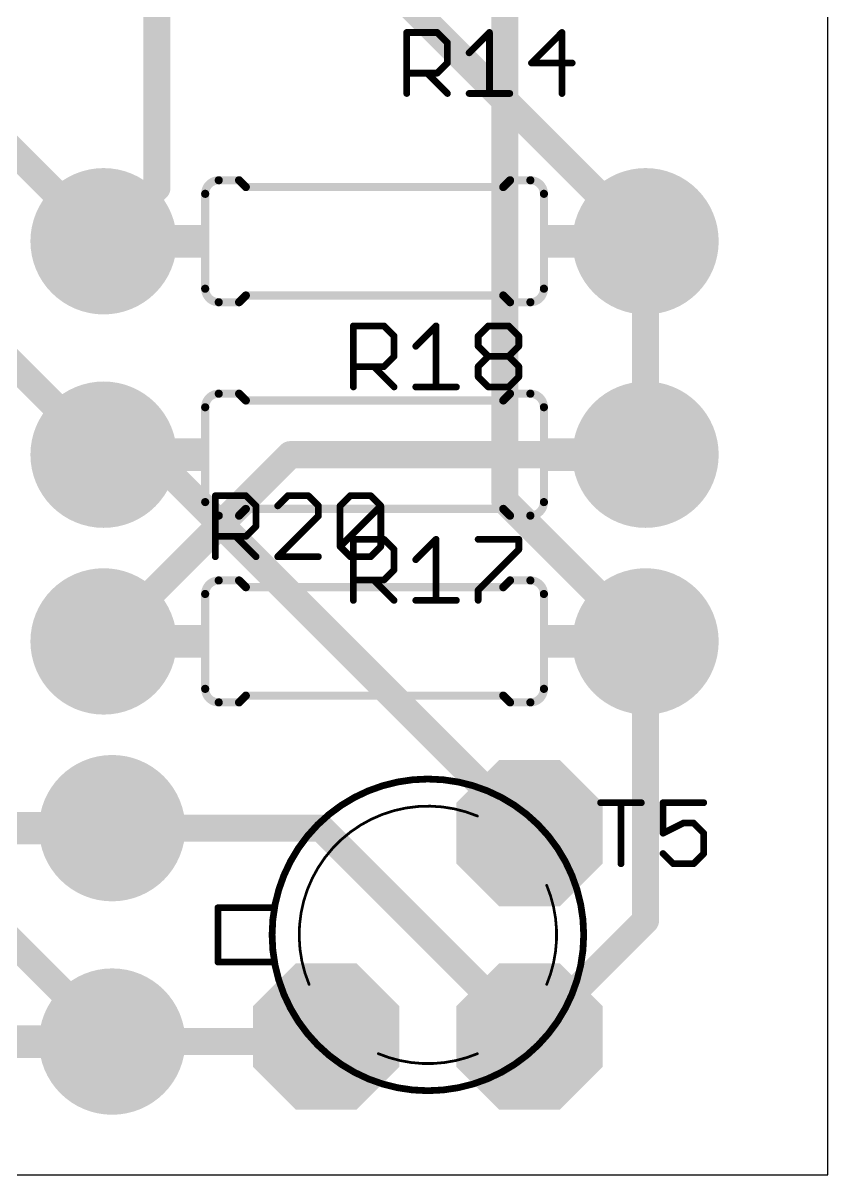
# Model space of a CAD drawing. Extents: x 0 to 70, y -10.8 to 60.8.
# Drawn here: x 54.91 to 70, y 0 to 21.59 of the extents above; entities that cross this region are included whole.
import ezdxf

# ---------------------------------------------------------------- set-up
doc = ezdxf.new("R2010")
doc.units = 0
for name, color, linetype in [('1', 22, 'CONTINUOUS'), ('16', 175, 'CONTINUOUS'), ('17', 82, 'CONTINUOUS'), ('20', 7, 'CONTINUOUS'), ('21', 253, 'CONTINUOUS'), ('25', 253, 'CONTINUOUS'), ('29', 253, 'CONTINUOUS'), ('30', 253, 'CONTINUOUS')]:
    doc.layers.add(name, color=color, linetype=linetype)

# ---------------------------------------------------------------- blocks, each defined once
blk = doc.blocks.new('RECT')
blk.add_solid([(-0.5, -0.5), (0.5, -0.5), (-0.5, 0.5), (0.5, 0.5)])
blk = doc.blocks.new('ROUNDP')
at = {"const_width": 0.5}
blk.add_lwpolyline([(0, -0.25, 1), (0, 0.25, 1), (0, -0.25)], format="xyb", dxfattribs=at)
blk = doc.blocks.new('OCTAGONP')
at = {"const_width": 0.5}
blk.add_lwpolyline([(-0.25, -0.1036), (-0.25, 0.1036), (-0.1036, 0.25), (0.1036, 0.25), (0.25, 0.1036), (0.25, -0.1036), (0.1036, -0.25), (-0.1036, -0.25), (-0.25, -0.1036), (-0.25, 0.1036)], dxfattribs=at)

msp = doc.modelspace()

# ---------------------------------------------------------------- linework, layer by layer
at = {"layer": '1', "const_width": 0.508}
for points in [[(61.341, 22.739), (66.58, 17.5)], [(66.58, 17.5), (66.58, 13.5)], [(59.92, 13.5), (56.42, 10)], [(66.58, 13.5), (59.92, 13.5)]]:
    msp.add_lwpolyline(points, dxfattribs=at)
at = {"layer": '1', "const_width": 0.254}
for points in [[(66.707, 17.5, 1), (66.453, 17.5)], [(66.4902, 17.4102, 1), (66.6698, 17.5898)], [(59.92, 13.627, 1), (59.92, 13.373)], [(60.0098, 13.4102, 1), (59.8302, 13.5898)], [(66.453, 13.5, 1), (66.707, 13.5)], [(66.58, 13.373, 1), (66.58, 13.627)], [(56.3302, 10.0898, 1), (56.5098, 9.9102)]]:
    msp.add_lwpolyline(points, format="xyb", dxfattribs=at)
at = {"layer": '16', "const_width": 0.508}
for points in [[(63.9412, 12.6388), (63.9412, 23.6612)], [(57.42, 18.5), (57.42, 23)], [(54.515, 19.405), (56.42, 17.5)], [(56.42, 17.5), (57.42, 18.5)], [(54.5178, 15.4022), (56.42, 13.5)], [(56.42, 13.5), (57.31, 13.5)], [(57.31, 13.5), (64.405, 6.405)], [(66.58, 10), (63.9412, 12.6388)], [(66.58, 4.77), (66.58, 10)], [(56.58, 6.5), (60.5, 6.5)], [(60.5, 6.5), (64.405, 2.595)], [(56.58, 2.5), (53.04, 6.04)], [(64.405, 2.595), (66.58, 4.77)], [(60.5, 2.5), (60.595, 2.595)], [(56.58, 2.5), (60.5, 2.5)]]:
    msp.add_lwpolyline(points, dxfattribs=at)
at = {"layer": '16', "const_width": 0.254}
for points in [[(57.293, 18.5, 1), (57.547, 18.5)], [(57.5098, 18.4102, 1), (57.3302, 18.5898)], [(56.3302, 17.5898, 1), (56.5098, 17.4102)], [(56.3302, 17.4102, 1), (56.5098, 17.5898)], [(56.42, 13.627, 1), (56.42, 13.373)], [(56.3302, 13.4102, 1), (56.5098, 13.5898)], [(57.3998, 13.5898, 1), (57.2202, 13.4102)], [(57.31, 13.373, 1), (57.31, 13.627)], [(64.031, 12.7286, 1), (63.8514, 12.549)], [(63.8142, 12.6388, 1), (64.0682, 12.6388)], [(66.707, 10, 1), (66.453, 10)], [(66.4902, 9.9102, 1), (66.6698, 10.0898)], [(56.58, 6.627, 1), (56.58, 6.373)], [(60.5898, 6.5898, 1), (60.4102, 6.4102)], [(60.5, 6.373, 1), (60.5, 6.627)], [(64.3152, 6.3152, 1), (64.4948, 6.4948)], [(66.6698, 4.6802, 1), (66.4902, 4.8598)], [(66.453, 4.77, 1), (66.707, 4.77)], [(60.6848, 2.5052, 1), (60.5052, 2.6848)], [(64.3152, 2.6848, 1), (64.4948, 2.5052)], [(64.3152, 2.5052, 1), (64.4948, 2.6848)], [(56.58, 2.627, 1), (56.58, 2.373)], [(56.4902, 2.4102, 1), (56.6698, 2.5898)], [(60.4102, 2.5898, 1), (60.5898, 2.4102)], [(60.5, 2.373, 1), (60.5, 2.627)]]:
    msp.add_lwpolyline(points, format="xyb", dxfattribs=at)
at = {"layer": '20'}
for p, q in [((70, 0), (70, 50)), ((0, 0), (70, 0))]:
    msp.add_line(p, q, dxfattribs=at)
at = {"layer": '21'}
for points, const_width in [([(58.579, 18.643, 0.4142), (58.325, 18.389)], 0.1524), ([(58.579, 18.6811, 1), (58.579, 18.6049)], 0.0762), ([(58.579, 18.6049, 1), (58.579, 18.6811)], 0.0762), ([(58.9869, 18.6699, 1), (58.9331, 18.6161)], 0.0762), ([(58.96, 18.6049, 1), (58.96, 18.6811)], 0.0762), ([(59.087, 18.5541, 1), (59.087, 18.4779)], 0.0762), ([(59.0601, 18.4891, 1), (59.1139, 18.5429)], 0.0762), ([(63.8861, 18.5429, 1), (63.9399, 18.4891)], 0.0762), ([(63.913, 18.4779, 1), (63.913, 18.5541)], 0.0762), ([(64.04, 18.6811, 1), (64.04, 18.6049)], 0.0762), ([(64.0669, 18.6161, 1), (64.0131, 18.6699)], 0.0762), ([(64.675, 18.389, 0.4142), (64.421, 18.643)], 0.1524), ([(64.421, 18.6811, 1), (64.421, 18.6049)], 0.0762), ([(64.421, 18.6049, 1), (64.421, 18.6811)], 0.0762), ([(58.3631, 18.389, 1), (58.2869, 18.389)], 0.0762), ([(58.2869, 18.389, 1), (58.3631, 18.389)], 0.0762), ([(64.7131, 18.389, 1), (64.6369, 18.389)], 0.0762), ([(64.6369, 18.389, 1), (64.7131, 18.389)], 0.0762), ([(58.325, 16.611, 0.4142), (58.579, 16.357)], 0.1524), ([(58.3631, 16.611, 1), (58.2869, 16.611)], 0.0762), ([(58.2869, 16.611, 1), (58.3631, 16.611)], 0.0762), ([(64.421, 16.357, 0.4142), (64.675, 16.611)], 0.1524), ([(64.7131, 16.611, 1), (64.6369, 16.611)], 0.0762), ([(64.6369, 16.611, 1), (64.7131, 16.611)], 0.0762), ([(58.579, 16.3951, 1), (58.579, 16.3189)], 0.0762), ([(58.579, 16.3189, 1), (58.579, 16.3951)], 0.0762), ([(58.9331, 16.3839, 1), (58.9869, 16.3301)], 0.0762), ([(58.96, 16.3189, 1), (58.96, 16.3951)], 0.0762), ([(59.087, 16.5221, 1), (59.087, 16.4459)], 0.0762), ([(59.1139, 16.4571, 1), (59.0601, 16.5109)], 0.0762), ([(63.9399, 16.5109, 1), (63.8861, 16.4571)], 0.0762), ([(63.913, 16.4459, 1), (63.913, 16.5221)], 0.0762), ([(64.04, 16.3951, 1), (64.04, 16.3189)], 0.0762), ([(64.0131, 16.3301, 1), (64.0669, 16.3839)], 0.0762), ([(64.421, 16.3951, 1), (64.421, 16.3189)], 0.0762), ([(64.421, 16.3189, 1), (64.421, 16.3951)], 0.0762), ([(58.579, 14.643, 0.4142), (58.325, 14.389)], 0.1524), ([(58.579, 14.6811, 1), (58.579, 14.6049)], 0.0762), ([(58.579, 14.6049, 1), (58.579, 14.6811)], 0.0762), ([(58.9869, 14.6699, 1), (58.9331, 14.6161)], 0.0762), ([(58.96, 14.6049, 1), (58.96, 14.6811)], 0.0762), ([(64.04, 14.6811, 1), (64.04, 14.6049)], 0.0762), ([(64.0669, 14.6161, 1), (64.0131, 14.6699)], 0.0762), ([(64.675, 14.389, 0.4142), (64.421, 14.643)], 0.1524), ([(64.421, 14.6811, 1), (64.421, 14.6049)], 0.0762), ([(64.421, 14.6049, 1), (64.421, 14.6811)], 0.0762), ([(59.087, 14.5541, 1), (59.087, 14.4779)], 0.0762), ([(59.0601, 14.4891, 1), (59.1139, 14.5429)], 0.0762), ([(63.8861, 14.5429, 1), (63.9399, 14.4891)], 0.0762), ([(63.913, 14.4779, 1), (63.913, 14.5541)], 0.0762), ([(58.3631, 14.389, 1), (58.2869, 14.389)], 0.0762), ([(58.2869, 14.389, 1), (58.3631, 14.389)], 0.0762), ([(64.7131, 14.389, 1), (64.6369, 14.389)], 0.0762), ([(64.6369, 14.389, 1), (64.7131, 14.389)], 0.0762), ([(58.325, 12.611, 0.4142), (58.579, 12.357)], 0.1524), ([(58.3631, 12.611, 1), (58.2869, 12.611)], 0.0762), ([(58.2869, 12.611, 1), (58.3631, 12.611)], 0.0762), ([(59.087, 12.5221, 1), (59.087, 12.4459)], 0.0762), ([(59.1139, 12.4571, 1), (59.0601, 12.5109)], 0.0762), ([(63.9399, 12.5109, 1), (63.8861, 12.4571)], 0.0762), ([(63.913, 12.4459, 1), (63.913, 12.5221)], 0.0762), ([(64.421, 12.357, 0.4142), (64.675, 12.611)], 0.1524), ([(64.7131, 12.611, 1), (64.6369, 12.611)], 0.0762), ([(64.6369, 12.611, 1), (64.7131, 12.611)], 0.0762), ([(58.579, 12.3951, 1), (58.579, 12.3189)], 0.0762), ([(58.579, 12.3189, 1), (58.579, 12.3951)], 0.0762), ([(58.9331, 12.3839, 1), (58.9869, 12.3301)], 0.0762), ([(58.96, 12.3189, 1), (58.96, 12.3951)], 0.0762), ([(64.04, 12.3951, 1), (64.04, 12.3189)], 0.0762), ([(64.0131, 12.3301, 1), (64.0669, 12.3839)], 0.0762), ([(64.421, 12.3951, 1), (64.421, 12.3189)], 0.0762), ([(64.421, 12.3189, 1), (64.421, 12.3951)], 0.0762), ([(58.579, 11.143, 0.4142), (58.325, 10.889)], 0.1524), ([(58.579, 11.1811, 1), (58.579, 11.1049)], 0.0762), ([(58.579, 11.1049, 1), (58.579, 11.1811)], 0.0762), ([(58.9869, 11.1699, 1), (58.9331, 11.1161)], 0.0762), ([(58.96, 11.1049, 1), (58.96, 11.1811)], 0.0762), ([(59.087, 11.0541, 1), (59.087, 10.9779)], 0.0762), ([(59.0601, 10.9891, 1), (59.1139, 11.0429)], 0.0762), ([(63.8861, 11.0429, 1), (63.9399, 10.9891)], 0.0762), ([(63.913, 10.9779, 1), (63.913, 11.0541)], 0.0762), ([(64.04, 11.1811, 1), (64.04, 11.1049)], 0.0762), ([(64.0669, 11.1161, 1), (64.0131, 11.1699)], 0.0762), ([(64.675, 10.889, 0.4142), (64.421, 11.143)], 0.1524), ([(64.421, 11.1811, 1), (64.421, 11.1049)], 0.0762), ([(64.421, 11.1049, 1), (64.421, 11.1811)], 0.0762), ([(58.3631, 10.889, 1), (58.2869, 10.889)], 0.0762), ([(58.2869, 10.889, 1), (58.3631, 10.889)], 0.0762), ([(64.7131, 10.889, 1), (64.6369, 10.889)], 0.0762), ([(64.6369, 10.889, 1), (64.7131, 10.889)], 0.0762), ([(58.325, 9.111, 0.4142), (58.579, 8.857)], 0.1524), ([(58.3631, 9.111, 1), (58.2869, 9.111)], 0.0762), ([(58.2869, 9.111, 1), (58.3631, 9.111)], 0.0762), ([(64.421, 8.857, 0.4142), (64.675, 9.111)], 0.1524), ([(64.7131, 9.111, 1), (64.6369, 9.111)], 0.0762), ([(64.6369, 9.111, 1), (64.7131, 9.111)], 0.0762), ([(58.579, 8.8951, 1), (58.579, 8.8189)], 0.0762), ([(58.579, 8.8189, 1), (58.579, 8.8951)], 0.0762), ([(58.9331, 8.8839, 1), (58.9869, 8.8301)], 0.0762), ([(58.96, 8.8189, 1), (58.96, 8.8951)], 0.0762), ([(59.087, 9.0221, 1), (59.087, 8.9459)], 0.0762), ([(59.1139, 8.9571, 1), (59.0601, 9.0109)], 0.0762), ([(63.9399, 9.0109, 1), (63.8861, 8.9571)], 0.0762), ([(63.913, 8.9459, 1), (63.913, 9.0221)], 0.0762), ([(64.04, 8.8951, 1), (64.04, 8.8189)], 0.0762), ([(64.0131, 8.8301, 1), (64.0669, 8.8839)], 0.0762), ([(64.421, 8.8951, 1), (64.421, 8.8189)], 0.0762), ([(64.421, 8.8189, 1), (64.421, 8.8951)], 0.0762), ([(62.5, 1.579, 1), (62.5, 7.421, 1), (62.5, 1.579)], 0.127), ([(63.429, 6.7271, 0.67), (60.273, 3.5711)], 0.0508), ([(63.4241, 6.7154, 1), (63.4339, 6.7388)], 0.0254), ([(64.727, 3.5711, 0.2002), (64.727, 5.4289)], 0.0508), ([(64.7387, 5.4338, 1), (64.7153, 5.424)], 0.0254), ([(58.5948, 5.008, 1), (58.5312, 5.008)], 0.0635), ([(58.563, 5.0397, 1), (58.563, 4.9763)], 0.0635), ([(59.6235, 4.9763, 1), (59.6235, 5.0397)], 0.0635), ([(58.5312, 3.992, 1), (58.5948, 3.992)], 0.0635), ([(58.563, 4.0237, 1), (58.563, 3.9602)], 0.0635), ([(59.6235, 3.9602, 1), (59.6235, 4.0237)], 0.0635), ([(60.2613, 3.5662, 1), (60.2847, 3.576)], 0.0254), ([(64.7153, 3.576, 1), (64.7387, 3.5662)], 0.0254), ([(61.5711, 2.273, 0.2002), (63.4289, 2.273)], 0.0508), ([(61.576, 2.2847, 1), (61.5662, 2.2613)], 0.0254), ([(63.4338, 2.2613, 1), (63.424, 2.2847)], 0.0254)]:
    msp.add_lwpolyline(points, format="xyb", dxfattribs=dict(at, const_width=const_width))
for points, const_width in [([(58.579, 18.643), (58.96, 18.643)], 0.1524), ([(59.087, 18.516), (58.96, 18.643)], 0.1524), ([(59.087, 18.516), (63.913, 18.516)], 0.1524), ([(63.913, 18.516), (64.04, 18.643)], 0.1524), ([(64.421, 18.643), (64.04, 18.643)], 0.1524), ([(58.325, 18.389), (58.325, 16.611)], 0.1524), ([(64.675, 18.389), (64.675, 16.611)], 0.1524), ([(58.579, 16.357), (58.96, 16.357)], 0.1524), ([(59.087, 16.484), (58.96, 16.357)], 0.1524), ([(59.087, 16.484), (63.913, 16.484)], 0.1524), ([(63.913, 16.484), (64.04, 16.357)], 0.1524), ([(64.421, 16.357), (64.04, 16.357)], 0.1524), ([(58.579, 14.643), (58.96, 14.643)], 0.1524), ([(59.087, 14.516), (58.96, 14.643)], 0.1524), ([(63.913, 14.516), (64.04, 14.643)], 0.1524), ([(64.421, 14.643), (64.04, 14.643)], 0.1524), ([(59.087, 14.516), (63.913, 14.516)], 0.1524), ([(58.325, 14.389), (58.325, 12.611)], 0.1524), ([(64.675, 14.389), (64.675, 12.611)], 0.1524), ([(59.087, 12.484), (58.96, 12.357)], 0.1524), ([(59.087, 12.484), (63.913, 12.484)], 0.1524), ([(63.913, 12.484), (64.04, 12.357)], 0.1524), ([(58.579, 12.357), (58.96, 12.357)], 0.1524), ([(64.421, 12.357), (64.04, 12.357)], 0.1524), ([(58.579, 11.143), (58.96, 11.143)], 0.1524), ([(59.087, 11.016), (58.96, 11.143)], 0.1524), ([(63.913, 11.016), (59.087, 11.016)], 0.1524), ([(63.913, 11.016), (64.04, 11.143)], 0.1524), ([(64.421, 11.143), (64.04, 11.143)], 0.1524), ([(58.325, 9.111), (58.325, 10.889)], 0.1524), ([(64.675, 9.111), (64.675, 10.889)], 0.1524), ([(58.579, 8.857), (58.96, 8.857)], 0.1524), ([(59.087, 8.984), (58.96, 8.857)], 0.1524), ([(63.913, 8.984), (59.087, 8.984)], 0.1524), ([(63.913, 8.984), (64.04, 8.857)], 0.1524), ([(64.421, 8.857), (64.04, 8.857)], 0.1524), ([(58.563, 3.992), (58.563, 5.008)], 0.127), ([(58.563, 5.008), (59.6235, 5.008)], 0.127), ([(58.563, 3.992), (59.6235, 3.992)], 0.127)]:
    msp.add_lwpolyline(points, dxfattribs=dict(at, const_width=const_width))
at = {"layer": '25', "const_width": 0.0635}
for points in [[(62.1352, 21.4134, 1), (62.0716, 21.4134)], [(62.1034, 21.4451, 1), (62.1034, 21.3817)], [(62.6977, 21.4359, 1), (62.6529, 21.3909)], [(62.6753, 21.3817, 1), (62.6753, 21.4451)], [(63.6858, 21.4134, 1), (63.6223, 21.4134)], [(63.6765, 21.3909, 1), (63.6315, 21.4359)], [(65.0457, 21.4134, 1), (64.9822, 21.4134)], [(65.0364, 21.391, 1), (64.9914, 21.4358)], [(62.8978, 21.2228, 1), (62.8342, 21.2228)], [(62.8436, 21.2003, 1), (62.8884, 21.2453)], [(63.2502, 21.0546, 1), (63.2952, 21.0096)], [(62.8342, 20.8414, 1), (62.8978, 20.8414)], [(62.8884, 20.8189, 1), (62.8436, 20.8639)], [(64.442, 20.8731, 1), (64.442, 20.8097)], [(64.4195, 20.8638, 1), (64.4645, 20.819)], [(65.2046, 20.8097, 1), (65.2046, 20.8731)], [(62.1034, 20.6825, 1), (62.1034, 20.6191)], [(62.5072, 20.6733, 1), (62.4622, 20.6283)], [(62.6529, 20.6733, 1), (62.6977, 20.6283)], [(62.6753, 20.6191, 1), (62.6753, 20.6825)], [(62.0716, 20.2695, 1), (62.1352, 20.2695)], [(62.8435, 20.247, 1), (62.8885, 20.292)], [(63.2727, 20.3012, 1), (63.2727, 20.2378)], [(63.6223, 20.2695, 1), (63.6858, 20.2695)], [(64.0353, 20.2378, 1), (64.0353, 20.3012)], [(64.9822, 20.2695, 1), (65.0457, 20.2695)], [(61.1352, 15.9134, 1), (61.0716, 15.9134)], [(61.1034, 15.9452, 1), (61.1034, 15.8817)], [(61.6977, 15.9359, 1), (61.6529, 15.8909)], [(61.6753, 15.8817, 1), (61.6753, 15.9452)], [(62.6858, 15.9134, 1), (62.6223, 15.9134)], [(62.6765, 15.8909, 1), (62.6315, 15.9359)], [(63.6326, 15.9452, 1), (63.6326, 15.8817)], [(63.6551, 15.8909, 1), (63.6101, 15.9359)], [(64.0363, 15.9359, 1), (63.9915, 15.8909)], [(64.0139, 15.8817, 1), (64.0139, 15.9452)], [(61.8978, 15.7228, 1), (61.8342, 15.7228)], [(61.8436, 15.7003, 1), (61.8884, 15.7453)], [(63.4195, 15.7453, 1), (63.4645, 15.7003)], [(63.4738, 15.7228, 1), (63.4102, 15.7228)], [(64.2364, 15.7228, 1), (64.1728, 15.7228)], [(64.1822, 15.7003, 1), (64.227, 15.7453)], [(62.2502, 15.5546, 1), (62.2952, 15.5096)], [(63.4645, 15.5545, 1), (63.4195, 15.5097)], [(63.4102, 15.5321, 1), (63.4738, 15.5321)], [(64.1728, 15.5321, 1), (64.2364, 15.5321)], [(64.2271, 15.5096, 1), (64.1821, 15.5546)], [(61.8342, 15.3414, 1), (61.8978, 15.3414)], [(61.8884, 15.3189, 1), (61.8436, 15.3639)], [(63.6326, 15.3732, 1), (63.6326, 15.3096)], [(63.6551, 15.3189, 1), (63.6101, 15.3639)], [(63.6101, 15.319, 1), (63.6551, 15.3638)], [(63.9914, 15.3639, 1), (64.0364, 15.3189)], [(64.0363, 15.3639, 1), (63.9915, 15.3189)], [(64.0139, 15.3096, 1), (64.0139, 15.3732)], [(61.1034, 15.1826, 1), (61.1034, 15.119)], [(61.5072, 15.1733, 1), (61.4622, 15.1283)], [(61.6529, 15.1733, 1), (61.6977, 15.1283)], [(61.6753, 15.119, 1), (61.6753, 15.1826)], [(63.4195, 15.1733, 1), (63.4645, 15.1283)], [(63.4738, 15.1508, 1), (63.4102, 15.1508)], [(64.2364, 15.1508, 1), (64.1728, 15.1508)], [(64.1822, 15.1283, 1), (64.227, 15.1733)], [(63.4645, 14.9826, 1), (63.4195, 14.9376)], [(63.4102, 14.9601, 1), (63.4738, 14.9601)], [(64.1728, 14.9601, 1), (64.2364, 14.9601)], [(64.227, 14.9376, 1), (64.1822, 14.9826)], [(61.0716, 14.7695, 1), (61.1352, 14.7695)], [(61.8435, 14.747, 1), (61.8885, 14.792)], [(62.2727, 14.8013, 1), (62.2727, 14.7378)], [(62.6223, 14.7695, 1), (62.6858, 14.7695)], [(63.0353, 14.7378, 1), (63.0353, 14.8013)], [(63.6326, 14.8013, 1), (63.6326, 14.7378)], [(63.6101, 14.747, 1), (63.6551, 14.792)], [(63.9915, 14.792, 1), (64.0363, 14.747)], [(64.0139, 14.7378, 1), (64.0139, 14.8013)], [(58.5473, 12.7314, 1), (58.4838, 12.7314)], [(58.5155, 12.7632, 1), (58.5155, 12.6997)], [(59.1098, 12.7539, 1), (59.065, 12.7089)], [(59.0874, 12.6997, 1), (59.0874, 12.7632)], [(59.8754, 12.7632, 1), (59.8754, 12.6997)], [(59.8979, 12.7089, 1), (59.8529, 12.7539)], [(60.2791, 12.7539, 1), (60.2343, 12.7089)], [(60.2567, 12.6997, 1), (60.2567, 12.7632)], [(61.0447, 12.7632, 1), (61.0447, 12.6997)], [(61.0672, 12.7089, 1), (61.0222, 12.7539)], [(61.4484, 12.7539, 1), (61.4036, 12.7089)], [(61.426, 12.6997, 1), (61.426, 12.7632)], [(59.3099, 12.5408, 1), (59.2463, 12.5408)], [(59.2557, 12.5183, 1), (59.3005, 12.5633)], [(59.6623, 12.5633, 1), (59.7073, 12.5183)], [(60.4792, 12.5408, 1), (60.4156, 12.5408)], [(60.425, 12.5183, 1), (60.4698, 12.5633)], [(60.8316, 12.5633, 1), (60.8766, 12.5183)], [(60.8859, 12.5408, 1), (60.8224, 12.5408)], [(61.6485, 12.5408, 1), (61.5849, 12.5408)], [(61.6392, 12.5184, 1), (61.5942, 12.5632)], [(61.5943, 12.5183, 1), (61.6391, 12.5633)], [(60.4156, 12.3501, 1), (60.4792, 12.3501)], [(60.4699, 12.3276, 1), (60.4249, 12.3726)], [(59.2463, 12.1594, 1), (59.3099, 12.1594)], [(59.3005, 12.1369, 1), (59.2557, 12.1819)], [(58.5155, 12.0006, 1), (58.5155, 11.937)], [(58.9193, 11.9913, 1), (58.8743, 11.9463)], [(59.065, 11.9913, 1), (59.1098, 11.9463)], [(59.0874, 11.937, 1), (59.0874, 12.0006)], [(61.1352, 11.9134, 1), (61.0716, 11.9134)], [(61.1034, 11.9452, 1), (61.1034, 11.8817)], [(61.6977, 11.9359, 1), (61.6529, 11.8909)], [(61.6753, 11.8817, 1), (61.6753, 11.9452)], [(62.6858, 11.9134, 1), (62.6223, 11.9134)], [(62.6765, 11.8909, 1), (62.6315, 11.9359)], [(63.442, 11.9452, 1), (63.442, 11.8817)], [(64.2364, 11.9134, 1), (64.1728, 11.9134)], [(64.2046, 11.8817, 1), (64.2046, 11.9452)], [(60.8766, 11.8006, 1), (60.8316, 11.7556)], [(60.8316, 11.8005, 1), (60.8766, 11.7557)], [(60.8224, 11.7781, 1), (60.8859, 11.7781)], [(61.5849, 11.7781, 1), (61.6485, 11.7781)], [(61.6391, 11.7556, 1), (61.5943, 11.8006)], [(61.8978, 11.7228, 1), (61.8342, 11.7228)], [(61.8436, 11.7003, 1), (61.8884, 11.7453)], [(64.1728, 11.7228, 1), (64.2364, 11.7228)], [(64.2271, 11.7004, 1), (64.1821, 11.7452)], [(58.4838, 11.5875, 1), (58.5473, 11.5875)], [(59.2556, 11.565, 1), (59.3006, 11.61)], [(59.6623, 11.61, 1), (59.7073, 11.565)], [(59.6848, 11.6193, 1), (59.6848, 11.5557)], [(60.4474, 11.5557, 1), (60.4474, 11.6193)], [(61.0447, 11.6193, 1), (61.0447, 11.5557)], [(61.0222, 11.565, 1), (61.0672, 11.61)], [(61.4036, 11.61, 1), (61.4484, 11.565)], [(61.426, 11.5557, 1), (61.426, 11.6193)], [(62.2502, 11.5546, 1), (62.2952, 11.5096)], [(61.8342, 11.3414, 1), (61.8978, 11.3414)], [(61.8884, 11.3189, 1), (61.8436, 11.3639)], [(61.1034, 11.1826, 1), (61.1034, 11.119)], [(61.5072, 11.1733, 1), (61.4622, 11.1283)], [(61.6529, 11.1733, 1), (61.6977, 11.1283)], [(61.6753, 11.119, 1), (61.6753, 11.1826)], [(63.4738, 10.9601, 1), (63.4102, 10.9601)], [(63.4195, 10.9825, 1), (63.4645, 10.9377)], [(61.0716, 10.7695, 1), (61.1352, 10.7695)], [(61.8435, 10.747, 1), (61.8885, 10.792)], [(62.2727, 10.8013, 1), (62.2727, 10.7378)], [(62.6223, 10.7695, 1), (62.6858, 10.7695)], [(63.0353, 10.7378, 1), (63.0353, 10.8013)], [(63.4102, 10.7695, 1), (63.4738, 10.7695)], [(65.7385, 7.0091, 1), (65.7385, 6.9457)], [(66.1516, 6.9774, 1), (66.088, 6.9774)], [(66.5011, 6.9457, 1), (66.5011, 7.0091)], [(66.9396, 6.9774, 1), (66.8761, 6.9774)], [(66.9078, 7.0091, 1), (66.9078, 6.9457)], [(67.6704, 6.9457, 1), (67.6704, 7.0091)], [(67.2891, 6.6279, 1), (67.2891, 6.5644)], [(67.3033, 6.5677, 1), (67.2749, 6.6245)], [(67.5022, 6.6186, 1), (67.4572, 6.5736)], [(67.4797, 6.5644, 1), (67.4797, 6.6279)], [(66.8936, 6.4338, 1), (66.922, 6.377)], [(66.8761, 6.4054, 1), (66.9396, 6.4054)], [(67.7022, 6.4054, 1), (67.6386, 6.4054)], [(67.6479, 6.3829, 1), (67.6929, 6.4279)], [(66.9303, 6.0466, 1), (66.8853, 6.0016)], [(67.6386, 6.0241, 1), (67.7022, 6.0241)], [(67.6928, 6.0016, 1), (67.648, 6.0466)], [(66.088, 5.8335, 1), (66.1516, 5.8335)], [(67.0984, 5.8652, 1), (67.0984, 5.8018)], [(67.0759, 5.811, 1), (67.1209, 5.856)], [(67.4573, 5.856, 1), (67.5021, 5.811)], [(67.4797, 5.8018, 1), (67.4797, 5.8652)]]:
    msp.add_lwpolyline(points, format="xyb", dxfattribs=at)
at = {"layer": '25', "const_width": 0.127}
for points in [[(62.1034, 20.2695), (62.1034, 21.4134)], [(62.1034, 21.4134), (62.6753, 21.4134)], [(62.6753, 21.4134), (62.866, 21.2228)], [(63.2727, 21.0321), (63.654, 21.4134)], [(63.654, 21.4134), (63.654, 20.2695)], [(65.0139, 21.4134), (64.442, 20.8414)], [(65.0139, 20.2695), (65.0139, 21.4134)], [(62.866, 21.2228), (62.866, 20.8414)], [(62.866, 20.8414), (62.6753, 20.6508)], [(64.442, 20.8414), (65.2046, 20.8414)], [(62.6753, 20.6508), (62.1034, 20.6508)], [(62.4847, 20.6508), (62.866, 20.2695)], [(63.2727, 20.2695), (64.0353, 20.2695)], [(61.1034, 14.7695), (61.1034, 15.9134)], [(61.1034, 15.9134), (61.6753, 15.9134)], [(61.6753, 15.9134), (61.866, 15.7228)], [(62.2727, 15.5321), (62.654, 15.9134)], [(62.654, 15.9134), (62.654, 14.7695)], [(63.442, 15.7228), (63.6326, 15.9134)], [(63.6326, 15.9134), (64.0139, 15.9134)], [(64.0139, 15.9134), (64.2046, 15.7228)], [(61.866, 15.7228), (61.866, 15.3414)], [(63.442, 15.5321), (63.442, 15.7228)], [(64.2046, 15.7228), (64.2046, 15.5321)], [(63.6326, 15.3414), (63.442, 15.5321)], [(64.2046, 15.5321), (64.0139, 15.3414)], [(61.866, 15.3414), (61.6753, 15.1508)], [(63.442, 15.1508), (63.6326, 15.3414)], [(63.6326, 15.3414), (64.0139, 15.3414)], [(64.0139, 15.3414), (64.2046, 15.1508)], [(61.6753, 15.1508), (61.1034, 15.1508)], [(61.4847, 15.1508), (61.866, 14.7695)], [(63.442, 14.9601), (63.442, 15.1508)], [(64.2046, 15.1508), (64.2046, 14.9601)], [(63.6326, 14.7695), (63.442, 14.9601)], [(64.2046, 14.9601), (64.0139, 14.7695)], [(62.2727, 14.7695), (63.0353, 14.7695)], [(64.0139, 14.7695), (63.6326, 14.7695)], [(58.5155, 11.5875), (58.5155, 12.7314)], [(58.5155, 12.7314), (59.0874, 12.7314)], [(59.0874, 12.7314), (59.2781, 12.5408)], [(59.8754, 12.7314), (59.6848, 12.5408)], [(60.2567, 12.7314), (59.8754, 12.7314)], [(60.4474, 12.5408), (60.2567, 12.7314)], [(60.8541, 12.5408), (61.0447, 12.7314)], [(61.0447, 12.7314), (61.426, 12.7314)], [(61.426, 12.7314), (61.6167, 12.5408)], [(59.2781, 12.5408), (59.2781, 12.1594)], [(60.4474, 12.3501), (60.4474, 12.5408)], [(60.8541, 11.7781), (60.8541, 12.5408)], [(60.8541, 11.7781), (61.6167, 12.5408)], [(61.6167, 12.5408), (61.6167, 11.7781)], [(59.6848, 11.5875), (60.4474, 12.3501)], [(59.2781, 12.1594), (59.0874, 11.9688)], [(59.0874, 11.9688), (58.5155, 11.9688)], [(58.8968, 11.9688), (59.2781, 11.5875)], [(61.1034, 10.7695), (61.1034, 11.9134)], [(61.1034, 11.9134), (61.6753, 11.9134)], [(61.6753, 11.9134), (61.866, 11.7228)], [(62.2727, 11.5321), (62.654, 11.9134)], [(62.654, 11.9134), (62.654, 10.7695)], [(63.442, 11.9134), (64.2046, 11.9134)], [(64.2046, 11.9134), (64.2046, 11.7228)], [(61.0447, 11.5875), (60.8541, 11.7781)], [(61.6167, 11.7781), (61.426, 11.5875)], [(61.866, 11.7228), (61.866, 11.3414)], [(64.2046, 11.7228), (63.442, 10.9601)], [(60.4474, 11.5875), (59.6848, 11.5875)], [(61.426, 11.5875), (61.0447, 11.5875)], [(61.866, 11.3414), (61.6753, 11.1508)], [(61.6753, 11.1508), (61.1034, 11.1508)], [(61.4847, 11.1508), (61.866, 10.7695)], [(63.442, 10.9601), (63.442, 10.7695)], [(62.2727, 10.7695), (63.0353, 10.7695)], [(65.7385, 6.9774), (66.5011, 6.9774)], [(66.1198, 5.8335), (66.1198, 6.9774)], [(67.6704, 6.9774), (66.9078, 6.9774)], [(66.9078, 6.9774), (66.9078, 6.4054)], [(66.9078, 6.4054), (67.2891, 6.5961)], [(67.2891, 6.5961), (67.4797, 6.5961)], [(67.4797, 6.5961), (67.6704, 6.4054)], [(67.6704, 6.4054), (67.6704, 6.0241)], [(67.0984, 5.8335), (66.9078, 6.0241)], [(67.6704, 6.0241), (67.4797, 5.8335)], [(67.4797, 5.8335), (67.0984, 5.8335)]]:
    msp.add_lwpolyline(points, dxfattribs=at)

# ---------------------------------------------------------------- block references
at = {"layer": '17', "xscale": 2.54, "yscale": 2.54, "rotation": 180}
for p in [(56.42, 17.5), (56.42, 17.5), (66.58, 17.5), (66.58, 17.5), (56.42, 13.5), (56.42, 13.5), (66.58, 13.5), (66.58, 13.5), (56.58, 6.5), (56.58, 6.5), (56.58, 2.5), (56.58, 2.5)]:
    msp.add_blockref('ROUNDP', p, dxfattribs=at)
at = {"layer": '17', "xscale": 2.54, "yscale": 2.54}
for name, p in [('ROUNDP', (56.42, 10)), ('ROUNDP', (56.42, 10)), ('ROUNDP', (66.58, 10)), ('ROUNDP', (66.58, 10)), ('OCTAGONP', (64.405, 6.405)), ('OCTAGONP', (64.405, 6.405)), ('OCTAGONP', (60.595, 2.595)), ('OCTAGONP', (60.595, 2.595)), ('OCTAGONP', (64.405, 2.595)), ('OCTAGONP', (64.405, 2.595))]:
    msp.add_blockref(name, p, dxfattribs=at)
at = {"layer": '21', "xscale": 0.8636, "yscale": 0.6096, "rotation": 180}
for p in [(57.8932, 17.5), (65.1068, 17.5), (57.8932, 13.5), (65.1068, 13.5), (55.1068, 6.5), (55.1068, 2.5)]:
    msp.add_blockref('RECT', p, dxfattribs=at)
at = {"layer": '21', "xscale": 0.8636, "yscale": 0.6096}
for p in [(57.8932, 10), (65.1068, 10)]:
    msp.add_blockref('RECT', p, dxfattribs=at)
at = {"layer": '29', "xscale": 2.7432, "yscale": 2.7432, "rotation": 180}
for p in [(56.42, 17.5), (66.58, 17.5), (56.42, 13.5), (66.58, 13.5), (56.58, 6.5), (56.58, 2.5)]:
    msp.add_blockref('ROUNDP', p, dxfattribs=at)
at = {"layer": '29', "xscale": 2.7432, "yscale": 2.7432}
for name, p in [('ROUNDP', (56.42, 10)), ('ROUNDP', (66.58, 10)), ('OCTAGONP', (64.405, 6.405)), ('OCTAGONP', (60.595, 2.595)), ('OCTAGONP', (64.405, 2.595))]:
    msp.add_blockref(name, p, dxfattribs=at)
at = {"layer": '30', "xscale": 2.7432, "yscale": 2.7432, "rotation": 180}
for p in [(56.42, 17.5), (66.58, 17.5), (56.42, 13.5), (66.58, 13.5), (56.58, 6.5), (56.58, 2.5)]:
    msp.add_blockref('ROUNDP', p, dxfattribs=at)
at = {"layer": '30', "xscale": 2.7432, "yscale": 2.7432}
for name, p in [('ROUNDP', (56.42, 10)), ('ROUNDP', (66.58, 10)), ('OCTAGONP', (64.405, 6.405)), ('OCTAGONP', (60.595, 2.595)), ('OCTAGONP', (64.405, 2.595))]:
    msp.add_blockref(name, p, dxfattribs=at)

doc.saveas('drawing.dxf')
